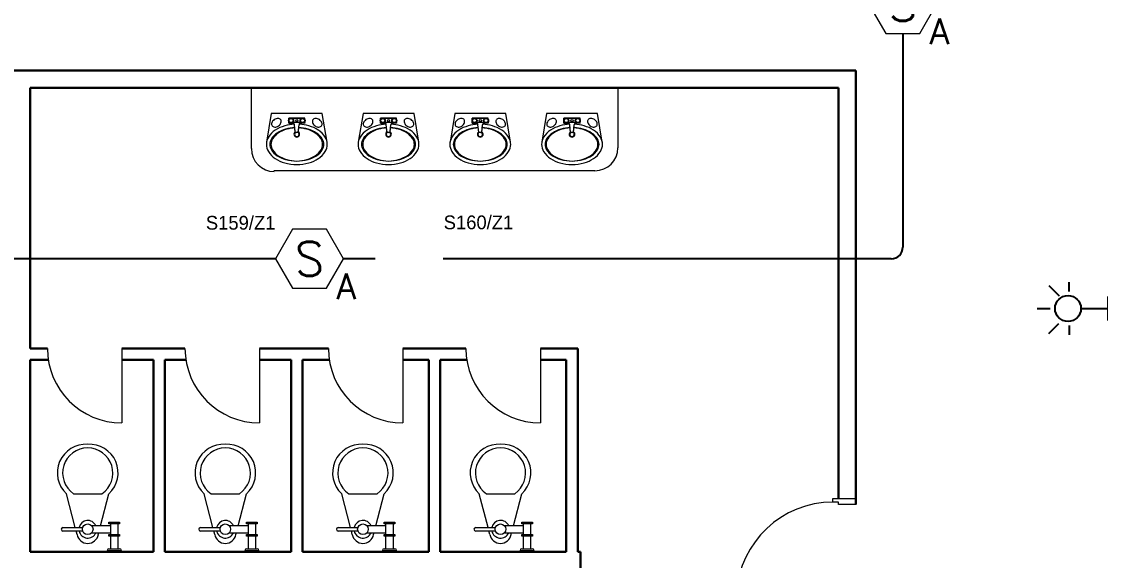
# Model space of a CAD drawing. Extents: x -59 to 582, y -1177 to 100.
# Drawn here: x 218.21 to 227.62, y -651.65 to -646.95 of the extents above; entities that cross this region are included whole.
import ezdxf
from ezdxf.enums import TextEntityAlignment as Align

# ---------------------------------------------------------------- set-up
doc = ezdxf.new("R2010")
doc.units = 0
doc.header["$LTSCALE"] = 0.15
doc.layers.get('0').update_dxf_attribs({"color": 252})
for name, color, linetype in [('0 ARCH', 252, 'Continuous'), ('0 fire alarm', 252, 'Continuous'), ('0 sockets', 252, 'Continuous'), ('AUTOINCR', 7, 'Continuous'), ('FIRE_LOOP', 7, 'Continuous')]:
    doc.layers.add(name, color=color, linetype=linetype)
for name, color, linetype, lineweight in [('anal', 252, 'Continuous', 20), ('DOOR', 252, 'Continuous', 20), ('FIXT', 252, 'Continuous', 9), ('T-FIRE-B', 4, 'Continuous', 0), ('T-TEXT', 2, 'Continuous', 0), ('wall', 252, 'Continuous', 30), ('WC', 252, 'Continuous', 9)]:
    doc.layers.add(name, color=color, linetype=linetype, lineweight=lineweight)
doc.styles.add('ROMAND', font='ROMAND.SHX')
doc.styles.add('ROMANS', font='ROMANS.shx', dxfattribs={"width": 0.8})

# ---------------------------------------------------------------- blocks, each defined once
blk = doc.blocks.new('WQ')
h = blk.add_hatch(color=6)
h.dxf.hatch_style = 1
h.paths.add_polyline_path([(-126.0911, 5), (-126.0911, -169.5215), (126.0911, -169.5215), (126.0911, 5)])
h.paths.add_polyline_path([(121.0911, 0), (121.0911, -164.5215), (-121.0911, -164.5215), (-121.0911, 0)], flags=16)
at = {"layer": '0 sockets', "color": 3, "style": 'ROMAND'}
blk.add_attdef('ACCESS_CONTROL', (-48.6635, 7.6218), '', height=7.9727, dxfattribs=at)
blk = doc.blocks.new('ARCH')
at = {"layer": 'anal'}
for p, q in [((38.6036, 367.1938), (38.6036, 367.725)), ((41.8, 367.725), (41.8, 367.2)), ((41.6, 367), (38.8, 367))]:
    blk.add_line(p, q, dxfattribs=at)
for centre, start, end in [((38.8036, 367.1938), 180, 270), ((41.6, 367.2), 270, 0)]:
    blk.add_arc(centre, 0.2, start, end, dxfattribs=at)
at = {"layer": 'DOOR'}
for p, q in [((37.475, 365.45), (37.475, 364.8)), ((38.675, 365.45), (38.675, 364.8)), ((39.925, 365.45), (39.925, 364.8)), ((41.125, 365.45), (41.125, 364.8))]:
    blk.add_line(p, q, dxfattribs=at)
blk.add_lwpolyline([(43.675, 364.1092), (43.675, 364.1392), (43.875, 364.1392), (43.875, 364.0892), (43.725, 364.0892), (43.725, 364.1092)], close=True, dxfattribs=at)
for centre, radius, start, end in [((37.475, 365.45), 0.65, 180, 270), ((38.675, 365.45), 0.65, 180, 270), ((39.925, 365.45), 0.65, 180, 270), ((41.125, 365.45), 0.65, 180, 270), ((43.6783, 363.2643), 0.8449, 90.22177, 176.38894)]:
    blk.add_arc(centre, radius, start, end, dxfattribs=at)
at = {"layer": 'FIXT'}
for p, q in [((38.7775, 367.5), (38.7361, 367.2499)), ((39.2225, 367.5), (38.7775, 367.5)), ((39.2639, 367.2499), (39.2225, 367.5)), ((39.5775, 367.5), (39.5361, 367.2499)), ((40.0225, 367.5), (39.5775, 367.5)), ((40.0639, 367.2499), (40.0225, 367.5)), ((40.3775, 367.5), (40.3361, 367.2499)), ((40.8225, 367.5), (40.3775, 367.5)), ((40.8639, 367.2499), (40.8225, 367.5)), ((41.1775, 367.5), (41.1361, 367.2499)), ((41.6225, 367.5), (41.1775, 367.5)), ((41.6639, 367.2499), (41.6225, 367.5)), ((39.07, 367.4605), (38.93, 367.4605)), ((38.93, 367.4472), (38.93, 367.4605)), ((38.931, 367.456), (38.93, 367.4605)), ((38.93, 367.4155), (38.93, 367.4288)), ((38.931, 367.42), (38.93, 367.4155)), ((38.93, 367.4155), (38.9609, 367.4155)), ((38.931, 367.4491), (38.931, 367.456)), ((38.931, 367.456), (38.9374, 367.456)), ((38.931, 367.42), (38.931, 367.4269)), ((38.931, 367.42), (38.9374, 367.42)), ((39.0374, 367.456), (38.9626, 367.456)), ((39.0374, 367.42), (38.9626, 367.42)), ((38.9868, 367.3379), (38.98, 367.4021)), ((38.986, 367.3365), (38.9819, 367.384)), ((39.0132, 367.3379), (39.02, 367.4021)), ((39.014, 367.3365), (39.0181, 367.384)), ((39.07, 367.4155), (39.0391, 367.4155)), ((39.069, 367.456), (39.0626, 367.456)), ((39.069, 367.42), (39.0626, 367.42)), ((39.069, 367.456), (39.07, 367.4605)), ((39.069, 367.4491), (39.069, 367.456)), ((39.069, 367.42), (39.069, 367.4269)), ((39.069, 367.42), (39.07, 367.4155)), ((39.07, 367.4472), (39.07, 367.4605)), ((39.07, 367.4155), (39.07, 367.4288)), ((39.87, 367.4605), (39.73, 367.4605)), ((39.73, 367.4472), (39.73, 367.4605)), ((39.731, 367.456), (39.73, 367.4605)), ((39.73, 367.4155), (39.73, 367.4288)), ((39.731, 367.42), (39.73, 367.4155)), ((39.73, 367.4155), (39.7609, 367.4155)), ((39.731, 367.4491), (39.731, 367.456)), ((39.731, 367.456), (39.7374, 367.456)), ((39.731, 367.42), (39.731, 367.4269)), ((39.731, 367.42), (39.7374, 367.42)), ((39.8374, 367.456), (39.7626, 367.456)), ((39.8374, 367.42), (39.7626, 367.42)), ((39.7868, 367.3379), (39.78, 367.4021)), ((39.786, 367.3365), (39.7819, 367.384)), ((39.8133, 367.3379), (39.82, 367.4021)), ((39.814, 367.3365), (39.8181, 367.384)), ((39.87, 367.4155), (39.8391, 367.4155)), ((39.869, 367.456), (39.8626, 367.456)), ((39.869, 367.42), (39.8626, 367.42)), ((39.869, 367.456), (39.87, 367.4605)), ((39.869, 367.4491), (39.869, 367.456)), ((39.869, 367.42), (39.869, 367.4269)), ((39.869, 367.42), (39.87, 367.4155)), ((39.87, 367.4472), (39.87, 367.4605)), ((39.87, 367.4155), (39.87, 367.4288)), ((40.67, 367.4605), (40.53, 367.4605)), ((40.53, 367.4472), (40.53, 367.4605)), ((40.531, 367.456), (40.53, 367.4605)), ((40.53, 367.4155), (40.53, 367.4288)), ((40.531, 367.42), (40.53, 367.4155)), ((40.53, 367.4155), (40.5609, 367.4155)), ((40.531, 367.4491), (40.531, 367.456)), ((40.531, 367.456), (40.5374, 367.456)), ((40.531, 367.42), (40.531, 367.4269)), ((40.531, 367.42), (40.5374, 367.42)), ((40.6374, 367.456), (40.5626, 367.456)), ((40.6374, 367.42), (40.5626, 367.42)), ((40.5868, 367.3379), (40.58, 367.4021)), ((40.586, 367.3365), (40.5819, 367.384)), ((40.6133, 367.3379), (40.62, 367.4021)), ((40.614, 367.3365), (40.6181, 367.384)), ((40.67, 367.4155), (40.6391, 367.4155)), ((40.669, 367.456), (40.6626, 367.456)), ((40.669, 367.42), (40.6626, 367.42)), ((40.669, 367.456), (40.67, 367.4605)), ((40.669, 367.4491), (40.669, 367.456)), ((40.669, 367.42), (40.669, 367.4269)), ((40.669, 367.42), (40.67, 367.4155)), ((40.67, 367.4472), (40.67, 367.4605)), ((40.67, 367.4155), (40.67, 367.4288)), ((41.47, 367.4605), (41.33, 367.4605)), ((41.33, 367.4472), (41.33, 367.4605)), ((41.331, 367.456), (41.33, 367.4605)), ((41.33, 367.4155), (41.33, 367.4288)), ((41.331, 367.42), (41.33, 367.4155)), ((41.33, 367.4155), (41.3609, 367.4155)), ((41.331, 367.4491), (41.331, 367.456)), ((41.331, 367.456), (41.3374, 367.456)), ((41.331, 367.42), (41.331, 367.4269)), ((41.331, 367.42), (41.3374, 367.42)), ((41.4374, 367.456), (41.3626, 367.456)), ((41.4374, 367.42), (41.3626, 367.42)), ((41.3868, 367.3379), (41.38, 367.4021)), ((41.386, 367.3365), (41.3819, 367.384)), ((41.4133, 367.3379), (41.42, 367.4021)), ((41.414, 367.3365), (41.4181, 367.384)), ((41.47, 367.4155), (41.4391, 367.4155)), ((41.469, 367.456), (41.4626, 367.456)), ((41.469, 367.42), (41.4626, 367.42)), ((41.469, 367.456), (41.47, 367.4605)), ((41.469, 367.4491), (41.469, 367.456)), ((41.469, 367.42), (41.469, 367.4269)), ((41.469, 367.42), (41.47, 367.4155)), ((41.47, 367.4472), (41.47, 367.4605)), ((41.47, 367.4155), (41.47, 367.4288)), ((38.9868, 367.3379), (38.986, 367.3365)), ((39.0132, 367.3379), (39.014, 367.3365)), ((39.7868, 367.3379), (39.786, 367.3365)), ((39.8133, 367.3379), (39.814, 367.3365)), ((40.5868, 367.3379), (40.586, 367.3365)), ((40.6133, 367.3379), (40.614, 367.3365)), ((41.3868, 367.3379), (41.386, 367.3365)), ((41.4133, 367.3379), (41.414, 367.3365))]:
    blk.add_line(p, q, dxfattribs=at)
for centre, radius in [((38.95, 367.438), 0.022), ((38.95, 367.438), 0.0173), ((39, 367.438), 0.0095), ((39.05, 367.438), 0.022), ((39.05, 367.438), 0.0173), ((39.75, 367.438), 0.022), ((39.75, 367.438), 0.0173), ((39.8, 367.438), 0.0095), ((39.85, 367.438), 0.022), ((39.85, 367.438), 0.0173), ((40.55, 367.438), 0.022), ((40.55, 367.438), 0.0173), ((40.6, 367.438), 0.0095), ((40.65, 367.438), 0.022), ((40.65, 367.438), 0.0173), ((41.35, 367.438), 0.022), ((41.35, 367.438), 0.0173), ((41.4, 367.438), 0.0095), ((41.45, 367.438), 0.022), ((41.45, 367.438), 0.0173)]:
    blk.add_circle(centre, radius, dxfattribs=at)
for centre, radius, start, end in [((38.8158, 367.4076), 0.036, 161.68972, 185.92952), ((38.8035, 367.4064), 0.0237, 185.92952, 215), ((38.8269, 367.4039), 0.0477, 142.15178, 161.68972), ((38.8035, 367.4064), 0.0237, 215, 244.07048), ((38.8392, 367.3944), 0.0632, 125, 142.15178), ((38.8089, 367.4174), 0.036, 244.07048, 268.31028), ((38.8392, 367.3944), 0.0632, 107.84822, 125), ((38.8092, 367.4292), 0.0477, 268.31028, 287.84822), ((38.9697, 367.1164), 0.2855, 105.31243, 123.46538), ((38.8344, 367.4092), 0.0477, 88.31028, 107.84822), ((38.8045, 367.4439), 0.0632, 287.84822, 305), ((38.8347, 367.4209), 0.036, 64.07048, 88.31028), ((38.8045, 367.4439), 0.0632, 305, 322.15178), ((38.8401, 367.432), 0.0237, 35, 64.07048), ((38.8168, 367.4344), 0.0477, 322.15178, 341.68972), ((38.8401, 367.432), 0.0237, 5.92952, 35), ((38.8279, 367.4307), 0.036, 341.68972, 5.92952), ((39, 367.0057), 0.4003, 93.1171, 105.31243), ((39, 367.0057), 0.3703, 92.68673, 105.31243), ((39.01, 367.0057), 0.3703, 94.22904, 105.31243), ((38.9213, 367.438), 0.0115, 315.8561, 44.1439), ((38.95, 367.4667), 0.0115, 225.8561, 314.1439), ((38.95, 367.4093), 0.0115, 45.8561, 134.1439), ((38.9609, 367.3955), 0.02, 15.06132, 90), ((38.9601, 367.4), 0.02, 5.97774, 83.34733), ((38.9787, 367.438), 0.0115, 135.8561, 224.1439), ((38.99, 367.0057), 0.3703, 74.68757, 85.77096), ((39, 367.0057), 0.3703, 74.68757, 87.31327), ((39.0391, 367.3955), 0.02, 90, 164.93868), ((39.0399, 367.4), 0.02, 96.65267, 174.02226), ((39, 367.0057), 0.4003, 74.68757, 86.8829), ((39.0213, 367.438), 0.0115, 315.8561, 44.1439), ((39.05, 367.4667), 0.0115, 225.8561, 314.1439), ((39.05, 367.4093), 0.0115, 45.8561, 134.1439), ((39.0787, 367.438), 0.0115, 135.8561, 224.1439), ((39.0303, 367.1164), 0.2855, 56.53462, 74.68757), ((39.1721, 367.4307), 0.036, 174.07048, 198.31028), ((39.1599, 367.432), 0.0237, 145, 174.07048), ((39.1832, 367.4344), 0.0477, 198.31028, 217.84822), ((39.1599, 367.432), 0.0237, 115.92952, 145), ((39.1955, 367.4439), 0.0632, 217.84822, 235), ((39.1653, 367.4209), 0.036, 91.68972, 115.92952), ((39.1955, 367.4439), 0.0632, 235, 252.15178), ((39.1656, 367.4092), 0.0477, 72.15178, 91.68972), ((39.1908, 367.4292), 0.0477, 252.15178, 271.68972), ((39.1608, 367.3944), 0.0632, 55, 72.15178), ((39.1911, 367.4174), 0.036, 271.68972, 295.92952), ((39.1608, 367.3944), 0.0632, 37.84822, 55), ((39.1965, 367.4064), 0.0237, 295.92952, 325), ((39.1731, 367.4039), 0.0477, 18.31028, 37.84822), ((39.1965, 367.4064), 0.0237, 325, 354.07048), ((39.1842, 367.4076), 0.036, 354.07048, 18.31028), ((39.6158, 367.4076), 0.036, 161.68972, 185.92952), ((39.6035, 367.4064), 0.0237, 185.92952, 215), ((39.6269, 367.4039), 0.0477, 142.15178, 161.68972), ((39.6035, 367.4064), 0.0237, 215, 244.07048), ((39.6392, 367.3944), 0.0632, 125, 142.15178), ((39.6089, 367.4174), 0.036, 244.07048, 268.31028), ((39.6392, 367.3944), 0.0632, 107.84822, 125), ((39.6092, 367.4292), 0.0477, 268.31028, 287.84822), ((39.7697, 367.1164), 0.2855, 105.31243, 123.46538), ((39.6344, 367.4092), 0.0477, 88.31028, 107.84822), ((39.6045, 367.4439), 0.0632, 287.84822, 305), ((39.6347, 367.4209), 0.036, 64.07048, 88.31028), ((39.6045, 367.4439), 0.0632, 305, 322.15178), ((39.6401, 367.432), 0.0237, 35, 64.07048), ((39.6168, 367.4344), 0.0477, 322.15178, 341.68972), ((39.6401, 367.432), 0.0237, 5.92952, 35), ((39.6279, 367.4307), 0.036, 341.68972, 5.92952), ((39.8, 367.0057), 0.4003, 93.1171, 105.31243), ((39.8, 367.0057), 0.3703, 92.68673, 105.31243), ((39.81, 367.0057), 0.3703, 94.22904, 105.31243), ((39.7213, 367.438), 0.0115, 315.8561, 44.1439), ((39.75, 367.4667), 0.0115, 225.8561, 314.1439), ((39.75, 367.4093), 0.0115, 45.8561, 134.1439), ((39.7609, 367.3955), 0.02, 15.06132, 90), ((39.7601, 367.4), 0.02, 5.97774, 83.34733), ((39.7787, 367.438), 0.0115, 135.8561, 224.1439), ((39.79, 367.0057), 0.3703, 74.68757, 85.77096), ((39.8, 367.0057), 0.3703, 74.68757, 87.31327), ((39.8391, 367.3955), 0.02, 90, 164.93868), ((39.8399, 367.4), 0.02, 96.65267, 174.02226), ((39.8, 367.0057), 0.4003, 74.68757, 86.8829), ((39.8213, 367.438), 0.0115, 315.8561, 44.1439), ((39.85, 367.4667), 0.0115, 225.8561, 314.1439), ((39.85, 367.4093), 0.0115, 45.8561, 134.1439), ((39.8787, 367.438), 0.0115, 135.8561, 224.1439), ((39.8303, 367.1164), 0.2855, 56.53462, 74.68757), ((39.9721, 367.4307), 0.036, 174.07048, 198.31028), ((39.9599, 367.432), 0.0237, 145, 174.07048), ((39.9832, 367.4344), 0.0477, 198.31028, 217.84822), ((39.9599, 367.432), 0.0237, 115.92952, 145), ((39.9955, 367.4439), 0.0632, 217.84822, 235), ((39.9653, 367.4209), 0.036, 91.68972, 115.92952), ((39.9955, 367.4439), 0.0632, 235, 252.15178), ((39.9656, 367.4092), 0.0477, 72.15178, 91.68972), ((39.9908, 367.4292), 0.0477, 252.15178, 271.68972), ((39.9608, 367.3944), 0.0632, 55, 72.15178), ((39.9911, 367.4174), 0.036, 271.68972, 295.92952), ((39.9608, 367.3944), 0.0632, 37.84822, 55), ((39.9965, 367.4064), 0.0237, 295.92952, 325), ((39.9731, 367.4039), 0.0477, 18.31028, 37.84822), ((39.9965, 367.4064), 0.0237, 325, 354.07048), ((39.9842, 367.4076), 0.036, 354.07048, 18.31028), ((40.4158, 367.4076), 0.036, 161.68972, 185.92952), ((40.4035, 367.4064), 0.0237, 185.92952, 215), ((40.4269, 367.4039), 0.0477, 142.15178, 161.68972), ((40.4035, 367.4064), 0.0237, 215, 244.07048), ((40.4392, 367.3944), 0.0632, 125, 142.15178), ((40.4089, 367.4174), 0.036, 244.07048, 268.31028), ((40.4392, 367.3944), 0.0632, 107.84822, 125), ((40.4092, 367.4292), 0.0477, 268.31028, 287.84822), ((40.5697, 367.1164), 0.2855, 105.31243, 123.46538), ((40.4344, 367.4092), 0.0477, 88.31028, 107.84822), ((40.4045, 367.4439), 0.0632, 287.84822, 305), ((40.4347, 367.4209), 0.036, 64.07048, 88.31028), ((40.4045, 367.4439), 0.0632, 305, 322.15178), ((40.4401, 367.432), 0.0237, 35, 64.07048), ((40.4168, 367.4344), 0.0477, 322.15178, 341.68972), ((40.4401, 367.432), 0.0237, 5.92952, 35), ((40.4279, 367.4307), 0.036, 341.68972, 5.92952), ((40.6, 367.0057), 0.4003, 93.1171, 105.31243), ((40.6, 367.0057), 0.3703, 92.68673, 105.31243), ((40.61, 367.0057), 0.3703, 94.22904, 105.31243), ((40.5213, 367.438), 0.0115, 315.8561, 44.1439), ((40.55, 367.4667), 0.0115, 225.8561, 314.1439), ((40.55, 367.4093), 0.0115, 45.8561, 134.1439), ((40.5609, 367.3955), 0.02, 15.06132, 90), ((40.5601, 367.4), 0.02, 5.97774, 83.34733), ((40.5787, 367.438), 0.0115, 135.8561, 224.1439), ((40.59, 367.0057), 0.3703, 74.68757, 85.77096), ((40.6, 367.0057), 0.3703, 74.68757, 87.31327), ((40.6391, 367.3955), 0.02, 90, 164.93868), ((40.6399, 367.4), 0.02, 96.65267, 174.02226), ((40.6, 367.0057), 0.4003, 74.68757, 86.8829), ((40.6213, 367.438), 0.0115, 315.8561, 44.1439), ((40.65, 367.4667), 0.0115, 225.8561, 314.1439), ((40.65, 367.4093), 0.0115, 45.8561, 134.1439), ((40.6787, 367.438), 0.0115, 135.8561, 224.1439), ((40.6303, 367.1164), 0.2855, 56.53462, 74.68757), ((40.7721, 367.4307), 0.036, 174.07048, 198.31028), ((40.7599, 367.432), 0.0237, 145, 174.07048), ((40.7832, 367.4344), 0.0477, 198.31028, 217.84822), ((40.7599, 367.432), 0.0237, 115.92952, 145), ((40.7955, 367.4439), 0.0632, 217.84822, 235), ((40.7653, 367.4209), 0.036, 91.68972, 115.92952), ((40.7955, 367.4439), 0.0632, 235, 252.15178), ((40.7656, 367.4092), 0.0477, 72.15178, 91.68972), ((40.7908, 367.4292), 0.0477, 252.15178, 271.68972), ((40.7608, 367.3944), 0.0632, 55, 72.15178), ((40.7911, 367.4174), 0.036, 271.68972, 295.92952), ((40.7608, 367.3944), 0.0632, 37.84822, 55), ((40.7965, 367.4064), 0.0237, 295.92952, 325), ((40.7731, 367.4039), 0.0477, 18.31028, 37.84822), ((40.7965, 367.4064), 0.0237, 325, 354.07048), ((40.7842, 367.4076), 0.036, 354.07048, 18.31028), ((41.2158, 367.4076), 0.036, 161.68972, 185.92952), ((41.2035, 367.4064), 0.0237, 185.92952, 215), ((41.2269, 367.4039), 0.0477, 142.15178, 161.68972), ((41.2035, 367.4064), 0.0237, 215, 244.07048), ((41.2392, 367.3944), 0.0632, 125, 142.15178), ((41.2089, 367.4174), 0.036, 244.07048, 268.31028), ((41.2392, 367.3944), 0.0632, 107.84822, 125), ((41.2092, 367.4292), 0.0477, 268.31028, 287.84822), ((41.3697, 367.1164), 0.2855, 105.31243, 123.46538), ((41.2344, 367.4092), 0.0477, 88.31028, 107.84822), ((41.2045, 367.4439), 0.0632, 287.84822, 305), ((41.2347, 367.4209), 0.036, 64.07048, 88.31028), ((41.2045, 367.4439), 0.0632, 305, 322.15178), ((41.2401, 367.432), 0.0237, 35, 64.07048), ((41.2168, 367.4344), 0.0477, 322.15178, 341.68972), ((41.2401, 367.432), 0.0237, 5.92952, 35), ((41.2279, 367.4307), 0.036, 341.68972, 5.92952), ((41.4, 367.0057), 0.4003, 93.1171, 105.31243), ((41.4, 367.0057), 0.3703, 92.68673, 105.31243), ((41.41, 367.0057), 0.3703, 94.22904, 105.31243), ((41.3213, 367.438), 0.0115, 315.8561, 44.1439), ((41.35, 367.4667), 0.0115, 225.8561, 314.1439), ((41.35, 367.4093), 0.0115, 45.8561, 134.1439), ((41.3609, 367.3955), 0.02, 15.06132, 90), ((41.3601, 367.4), 0.02, 5.97774, 83.34733), ((41.3787, 367.438), 0.0115, 135.8561, 224.1439), ((41.39, 367.0057), 0.3703, 74.68757, 85.77096), ((41.4, 367.0057), 0.3703, 74.68757, 87.31327), ((41.4391, 367.3955), 0.02, 90, 164.93868), ((41.4399, 367.4), 0.02, 96.65267, 174.02226), ((41.4, 367.0057), 0.4003, 74.68757, 86.8829), ((41.4213, 367.438), 0.0115, 315.8561, 44.1439), ((41.45, 367.4667), 0.0115, 225.8561, 314.1439), ((41.45, 367.4093), 0.0115, 45.8561, 134.1439), ((41.4787, 367.438), 0.0115, 135.8561, 224.1439), ((41.4303, 367.1164), 0.2855, 56.53462, 74.68757), ((41.5721, 367.4307), 0.036, 174.07048, 198.31028), ((41.5599, 367.432), 0.0237, 145, 174.07048), ((41.5832, 367.4344), 0.0477, 198.31028, 217.84822), ((41.5599, 367.432), 0.0237, 115.92952, 145), ((41.5955, 367.4439), 0.0632, 217.84822, 235), ((41.5653, 367.4209), 0.036, 91.68972, 115.92952), ((41.5955, 367.4439), 0.0632, 235, 252.15178), ((41.5656, 367.4092), 0.0477, 72.15178, 91.68972), ((41.5908, 367.4292), 0.0477, 252.15178, 271.68972), ((41.5608, 367.3944), 0.0632, 55, 72.15178), ((41.5911, 367.4174), 0.036, 271.68972, 295.92952), ((41.5608, 367.3944), 0.0632, 37.84822, 55), ((41.5965, 367.4064), 0.0237, 295.92952, 325), ((41.5731, 367.4039), 0.0477, 18.31028, 37.84822), ((41.5965, 367.4064), 0.0237, 325, 354.07048), ((41.5842, 367.4076), 0.036, 354.07048, 18.31028), ((38.8531, 367.2305), 0.1186, 147.92748, 180), ((38.9234, 367.1864), 0.2016, 123.46538, 147.92748), ((38.9234, 367.1864), 0.1716, 123.46538, 147.92748), ((38.9334, 367.1864), 0.1716, 123.46538, 147.92748), ((38.9697, 367.1164), 0.2555, 105.31243, 123.46538), ((38.9797, 367.1164), 0.2555, 105.31243, 123.46538), ((39, 367.319), 0.025, 121.88267, 58.11733), ((39, 367.319), 0.02, 121.49929, 180), ((39, 367.319), 0.02, 180, 0), ((39, 367.4345), 0.099, 261.872, 278.128), ((39, 367.4348), 0.0978, 262.2121, 277.7879), ((39, 367.319), 0.02, 0, 58.50071), ((39.0203, 367.1164), 0.2555, 56.53462, 74.68757), ((39.0303, 367.1164), 0.2555, 56.53462, 74.68757), ((39.0666, 367.1864), 0.1716, 32.07252, 56.53462), ((39.0766, 367.1864), 0.1716, 32.07252, 56.53462), ((39.0766, 367.1864), 0.2016, 32.07252, 56.53462), ((39.1469, 367.2305), 0.1186, 0, 32.07252), ((39.6531, 367.2305), 0.1186, 147.92748, 180), ((39.7234, 367.1864), 0.2016, 123.46538, 147.92748), ((39.7234, 367.1864), 0.1716, 123.46538, 147.92748), ((39.7334, 367.1864), 0.1716, 123.46538, 147.92748), ((39.7697, 367.1164), 0.2555, 105.31243, 123.46538), ((39.7797, 367.1164), 0.2555, 105.31243, 123.46538), ((39.8, 367.319), 0.025, 121.88267, 58.11733), ((39.8, 367.319), 0.02, 121.49929, 180), ((39.8, 367.319), 0.02, 180, 0), ((39.8, 367.4345), 0.099, 261.872, 278.128), ((39.8, 367.4348), 0.0978, 262.2121, 277.7879), ((39.8, 367.319), 0.02, 0, 58.50071), ((39.8203, 367.1164), 0.2555, 56.53462, 74.68757), ((39.8303, 367.1164), 0.2555, 56.53462, 74.68757), ((39.8666, 367.1864), 0.1716, 32.07252, 56.53462), ((39.8766, 367.1864), 0.1716, 32.07252, 56.53462), ((39.8766, 367.1864), 0.2016, 32.07252, 56.53462), ((39.9469, 367.2305), 0.1186, 0, 32.07252), ((40.4531, 367.2305), 0.1186, 147.92748, 180), ((40.5234, 367.1864), 0.2016, 123.46538, 147.92748), ((40.5234, 367.1864), 0.1716, 123.46538, 147.92748), ((40.5334, 367.1864), 0.1716, 123.46538, 147.92748), ((40.5697, 367.1164), 0.2555, 105.31243, 123.46538), ((40.5797, 367.1164), 0.2555, 105.31243, 123.46538), ((40.6, 367.319), 0.025, 121.88267, 58.11733), ((40.6, 367.319), 0.02, 121.49929, 180), ((40.6, 367.319), 0.02, 180, 0), ((40.6, 367.4345), 0.099, 261.872, 278.128), ((40.6, 367.4348), 0.0978, 262.2121, 277.7879), ((40.6, 367.319), 0.02, 0, 58.50071), ((40.6203, 367.1164), 0.2555, 56.53462, 74.68757), ((40.6303, 367.1164), 0.2555, 56.53462, 74.68757), ((40.6666, 367.1864), 0.1716, 32.07252, 56.53462), ((40.6766, 367.1864), 0.1716, 32.07252, 56.53462), ((40.6766, 367.1864), 0.2016, 32.07252, 56.53462), ((40.7469, 367.2305), 0.1186, 0, 32.07252), ((41.2531, 367.2305), 0.1186, 147.92748, 180), ((41.3234, 367.1864), 0.2016, 123.46538, 147.92748), ((41.3234, 367.1864), 0.1716, 123.46538, 147.92748), ((41.3334, 367.1864), 0.1716, 123.46538, 147.92748), ((41.3697, 367.1164), 0.2555, 105.31243, 123.46538), ((41.3797, 367.1164), 0.2555, 105.31243, 123.46538), ((41.4, 367.319), 0.025, 121.88267, 58.11733), ((41.4, 367.319), 0.02, 121.49929, 180), ((41.4, 367.319), 0.02, 180, 0), ((41.4, 367.4345), 0.099, 261.872, 278.128), ((41.4, 367.4348), 0.0978, 262.2121, 277.7879), ((41.4, 367.319), 0.02, 0, 58.50071), ((41.4203, 367.1164), 0.2555, 56.53462, 74.68757), ((41.4303, 367.1164), 0.2555, 56.53462, 74.68757), ((41.4666, 367.1864), 0.1716, 32.07252, 56.53462), ((41.4766, 367.1864), 0.1716, 32.07252, 56.53462), ((41.4766, 367.1864), 0.2016, 32.07252, 56.53462), ((41.5469, 367.2305), 0.1186, 0, 32.07252), ((38.8531, 367.2305), 0.1186, 180, 212.07252), ((38.8531, 367.2305), 0.0886, 147.92748, 180), ((38.8531, 367.2305), 0.0886, 180, 212.07252), ((38.8631, 367.2305), 0.0886, 147.92748, 180), ((38.8631, 367.2305), 0.0886, 180, 212.07252), ((39.1369, 367.2305), 0.0886, 0, 32.07252), ((39.1369, 367.2305), 0.0886, 327.92748, 0), ((39.1469, 367.2305), 0.0886, 0, 32.07252), ((39.1469, 367.2305), 0.0886, 327.92748, 0), ((39.1469, 367.2305), 0.1186, 327.92748, 0), ((39.6531, 367.2305), 0.1186, 180, 212.07252), ((39.6531, 367.2305), 0.0886, 147.92748, 180), ((39.6531, 367.2305), 0.0886, 180, 212.07252), ((39.6631, 367.2305), 0.0886, 147.92748, 180), ((39.6631, 367.2305), 0.0886, 180, 212.07252), ((39.9369, 367.2305), 0.0886, 0, 32.07252), ((39.9369, 367.2305), 0.0886, 327.92748, 0), ((39.9469, 367.2305), 0.0886, 0, 32.07252), ((39.9469, 367.2305), 0.0886, 327.92748, 0), ((39.9469, 367.2305), 0.1186, 327.92748, 0), ((40.4531, 367.2305), 0.1186, 180, 212.07252), ((40.4531, 367.2305), 0.0886, 147.92748, 180), ((40.4531, 367.2305), 0.0886, 180, 212.07252), ((40.4631, 367.2305), 0.0886, 147.92748, 180), ((40.4631, 367.2305), 0.0886, 180, 212.07252), ((40.7369, 367.2305), 0.0886, 0, 32.07252), ((40.7369, 367.2305), 0.0886, 327.92748, 0), ((40.7469, 367.2305), 0.0886, 0, 32.07252), ((40.7469, 367.2305), 0.0886, 327.92748, 0), ((40.7469, 367.2305), 0.1186, 327.92748, 0), ((41.2531, 367.2305), 0.1186, 180, 212.07252), ((41.2531, 367.2305), 0.0886, 147.92748, 180), ((41.2531, 367.2305), 0.0886, 180, 212.07252), ((41.2631, 367.2305), 0.0886, 147.92748, 180), ((41.2631, 367.2305), 0.0886, 180, 212.07252), ((41.5369, 367.2305), 0.0886, 0, 32.07252), ((41.5369, 367.2305), 0.0886, 327.92748, 0), ((41.5469, 367.2305), 0.0886, 0, 32.07252), ((41.5469, 367.2305), 0.0886, 327.92748, 0), ((41.5469, 367.2305), 0.1186, 327.92748, 0), ((38.9234, 367.2746), 0.2016, 212.07252, 236.53462), ((38.9234, 367.2746), 0.1716, 212.07252, 236.53462), ((38.9334, 367.2746), 0.1716, 212.07252, 236.53462), ((38.9697, 367.3446), 0.2855, 236.53462, 254.68757), ((38.9697, 367.3446), 0.2555, 236.53462, 254.68757), ((38.9797, 367.3446), 0.2555, 236.53462, 254.68757), ((39, 367.4553), 0.3703, 254.68757, 270), ((39.01, 367.4553), 0.3703, 254.68757, 268.45237), ((39, 367.4553), 0.3703, 270, 285.31243), ((38.99, 367.4553), 0.3703, 271.54763, 285.31243), ((39.0203, 367.3446), 0.2555, 285.31243, 303.46538), ((39.0303, 367.3446), 0.2555, 285.31243, 303.46538), ((39.0303, 367.3446), 0.2855, 285.31243, 303.46538), ((39.0666, 367.2746), 0.1716, 303.46538, 327.92748), ((39.0766, 367.2746), 0.1716, 303.46538, 327.92748), ((39.0766, 367.2746), 0.2016, 303.46538, 327.92748), ((39.7234, 367.2746), 0.2016, 212.07252, 236.53462), ((39.7234, 367.2746), 0.1716, 212.07252, 236.53462), ((39.7334, 367.2746), 0.1716, 212.07252, 236.53462), ((39.7697, 367.3446), 0.2855, 236.53462, 254.68757), ((39.7697, 367.3446), 0.2555, 236.53462, 254.68757), ((39.7797, 367.3446), 0.2555, 236.53462, 254.68757), ((39.8, 367.4553), 0.3703, 254.68757, 270), ((39.81, 367.4553), 0.3703, 254.68757, 268.45237), ((39.8, 367.4553), 0.3703, 270, 285.31243), ((39.79, 367.4553), 0.3703, 271.54763, 285.31243), ((39.8203, 367.3446), 0.2555, 285.31243, 303.46538), ((39.8303, 367.3446), 0.2555, 285.31243, 303.46538), ((39.8303, 367.3446), 0.2855, 285.31243, 303.46538), ((39.8666, 367.2746), 0.1716, 303.46538, 327.92748), ((39.8766, 367.2746), 0.1716, 303.46538, 327.92748), ((39.8766, 367.2746), 0.2016, 303.46538, 327.92748), ((40.5234, 367.2746), 0.2016, 212.07252, 236.53462), ((40.5234, 367.2746), 0.1716, 212.07252, 236.53462), ((40.5334, 367.2746), 0.1716, 212.07252, 236.53462), ((40.5697, 367.3446), 0.2855, 236.53462, 254.68757), ((40.5697, 367.3446), 0.2555, 236.53462, 254.68757), ((40.5797, 367.3446), 0.2555, 236.53462, 254.68757), ((40.6, 367.4553), 0.3703, 254.68757, 270), ((40.61, 367.4553), 0.3703, 254.68757, 268.45237), ((40.6, 367.4553), 0.3703, 270, 285.31243), ((40.59, 367.4553), 0.3703, 271.54763, 285.31243), ((40.6203, 367.3446), 0.2555, 285.31243, 303.46538), ((40.6303, 367.3446), 0.2555, 285.31243, 303.46538), ((40.6303, 367.3446), 0.2855, 285.31243, 303.46538), ((40.6666, 367.2746), 0.1716, 303.46538, 327.92748), ((40.6766, 367.2746), 0.1716, 303.46538, 327.92748), ((40.6766, 367.2746), 0.2016, 303.46538, 327.92748), ((41.3234, 367.2746), 0.2016, 212.07252, 236.53462), ((41.3234, 367.2746), 0.1716, 212.07252, 236.53462), ((41.3334, 367.2746), 0.1716, 212.07252, 236.53462), ((41.3697, 367.3446), 0.2855, 236.53462, 254.68757), ((41.3697, 367.3446), 0.2555, 236.53462, 254.68757), ((41.3797, 367.3446), 0.2555, 236.53462, 254.68757), ((41.4, 367.4553), 0.3703, 254.68757, 270), ((41.41, 367.4553), 0.3703, 254.68757, 268.45237), ((41.4, 367.4553), 0.3703, 270, 285.31243), ((41.39, 367.4553), 0.3703, 271.54763, 285.31243), ((41.4203, 367.3446), 0.2555, 285.31243, 303.46538), ((41.4303, 367.3446), 0.2555, 285.31243, 303.46538), ((41.4303, 367.3446), 0.2855, 285.31243, 303.46538), ((41.4666, 367.2746), 0.1716, 303.46538, 327.92748), ((41.4766, 367.2746), 0.1716, 303.46538, 327.92748), ((41.4766, 367.2746), 0.2016, 303.46538, 327.92748), ((39, 367.4553), 0.4003, 254.68757, 270), ((39, 367.4553), 0.4003, 270, 285.31243), ((39.8, 367.4553), 0.4003, 254.68757, 270), ((39.8, 367.4553), 0.4003, 270, 285.31243), ((40.6, 367.4553), 0.4003, 254.68757, 270), ((40.6, 367.4553), 0.4003, 270, 285.31243), ((41.4, 367.4553), 0.4003, 254.68757, 270), ((41.4, 367.4553), 0.4003, 270, 285.31243)]:
    blk.add_arc(centre, radius, start, end, dxfattribs=at)
at = {"layer": 'wall'}
for p, q in [((36.525, 367.875), (43.875, 367.875)), ((43.875, 364.0892), (43.875, 367.875)), ((36.675, 365.45), (36.675, 367.725)), ((36.675, 367.725), (43.725, 367.725)), ((43.725, 364.1392), (43.725, 367.725)), ((36.675, 365.45), (36.825, 365.45)), ((38.025, 365.45), (37.475, 365.45)), ((39.275, 365.45), (38.675, 365.45)), ((40.475, 365.45), (39.925, 365.45)), ((41.45, 365.45), (41.125, 365.45)), ((41.45, 363.675), (41.45, 365.45)), ((36.675, 365.35), (36.8327, 365.35)), ((36.675, 363.675), (36.675, 365.35)), ((37.75, 365.35), (37.475, 365.35)), ((37.75, 363.675), (37.75, 365.35)), ((37.85, 363.675), (37.85, 365.35)), ((38.0327, 365.35), (37.85, 365.35)), ((38.95, 365.35), (38.675, 365.35)), ((38.95, 363.675), (38.95, 365.35)), ((39.05, 363.675), (39.05, 365.35)), ((39.2827, 365.35), (39.05, 365.35)), ((40.15, 365.35), (39.925, 365.35)), ((40.15, 363.675), (40.15, 365.35)), ((40.25, 363.675), (40.25, 365.35)), ((40.4827, 365.35), (40.25, 365.35)), ((41.35, 365.35), (41.125, 365.35)), ((41.35, 363.675), (41.35, 365.35)), ((37.75, 363.675), (36.675, 363.675)), ((38.95, 363.675), (37.85, 363.675)), ((40.15, 363.675), (39.05, 363.675)), ((41.35, 363.675), (40.25, 363.675)), ((41.475, 363.675), (41.45, 363.675)), ((41.475, 363.1), (41.475, 363.675))]:
    blk.add_line(p, q, dxfattribs=at)
at = {"layer": 'WC'}
for p, q in [((37.0678, 363.8878), (36.9913, 364.181)), ((37.0531, 364.181), (37.3002, 364.181)), ((37.2894, 363.9028), (37.362, 364.181)), ((38.2678, 363.8878), (38.1913, 364.181)), ((38.2531, 364.181), (38.5002, 364.181)), ((38.4894, 363.9028), (38.562, 364.181)), ((39.4678, 363.8878), (39.3913, 364.181)), ((39.4531, 364.181), (39.7002, 364.181)), ((39.6894, 363.9028), (39.762, 364.181)), ((40.6678, 363.8878), (40.5913, 364.181)), ((40.6531, 364.181), (40.9002, 364.181)), ((40.8894, 363.9028), (40.962, 364.181)), ((37.3774, 363.903), (37.2112, 363.903)), ((37.362, 363.9339), (37.4547, 363.9339)), ((37.362, 363.9185), (37.362, 363.9339)), ((37.4547, 363.9185), (37.362, 363.9185)), ((37.3774, 363.8258), (37.3774, 363.9185)), ((37.4392, 363.9185), (37.4392, 363.8258)), ((37.4547, 363.9339), (37.4547, 363.9185)), ((38.5774, 363.903), (38.4112, 363.903)), ((38.562, 363.9339), (38.6547, 363.9339)), ((38.562, 363.9185), (38.562, 363.9339)), ((38.6547, 363.9185), (38.562, 363.9185)), ((38.5774, 363.8258), (38.5774, 363.9185)), ((38.6392, 363.9185), (38.6392, 363.8258)), ((38.6547, 363.9339), (38.6547, 363.9185)), ((39.7774, 363.903), (39.6112, 363.903)), ((39.762, 363.9339), (39.8547, 363.9339)), ((39.762, 363.9185), (39.762, 363.9339)), ((39.8547, 363.9185), (39.762, 363.9185)), ((39.7774, 363.8258), (39.7774, 363.9185)), ((39.8392, 363.9185), (39.8392, 363.8258)), ((39.8547, 363.9339), (39.8547, 363.9185)), ((40.9774, 363.903), (40.8112, 363.903)), ((40.962, 363.9339), (41.0547, 363.9339)), ((40.962, 363.9185), (40.962, 363.9339)), ((41.0547, 363.9185), (40.962, 363.9185)), ((40.9774, 363.8258), (40.9774, 363.9185)), ((41.0392, 363.9185), (41.0392, 363.8258)), ((41.0547, 363.9339), (41.0547, 363.9185)), ((36.9605, 363.8876), (37.1334, 363.8876)), ((37.1334, 363.8567), (36.9605, 363.8567)), ((37.084, 363.8258), (37.0759, 363.8569)), ((37.2108, 363.8412), (37.3774, 363.8412)), ((37.2693, 363.8258), (37.2735, 363.8416)), ((37.362, 363.8103), (37.362, 363.8258)), ((37.362, 363.8258), (37.4547, 363.8258)), ((37.4547, 363.8103), (37.362, 363.8103)), ((37.3774, 363.7022), (37.3774, 363.8103)), ((37.4392, 363.8103), (37.4392, 363.7022)), ((37.4547, 363.8258), (37.4547, 363.8103)), ((38.1605, 363.8876), (38.3334, 363.8876)), ((38.3334, 363.8567), (38.1605, 363.8567)), ((38.284, 363.8258), (38.2759, 363.8569)), ((38.4108, 363.8412), (38.5774, 363.8412)), ((38.4693, 363.8258), (38.4735, 363.8416)), ((38.562, 363.8103), (38.562, 363.8258)), ((38.562, 363.8258), (38.6547, 363.8258)), ((38.6547, 363.8103), (38.562, 363.8103)), ((38.5774, 363.7022), (38.5774, 363.8103)), ((38.6392, 363.8103), (38.6392, 363.7022)), ((38.6547, 363.8258), (38.6547, 363.8103)), ((39.3605, 363.8876), (39.5334, 363.8876)), ((39.5334, 363.8567), (39.3605, 363.8567)), ((39.484, 363.8258), (39.4759, 363.8569)), ((39.6108, 363.8412), (39.7774, 363.8412)), ((39.6693, 363.8258), (39.6735, 363.8416)), ((39.762, 363.8103), (39.762, 363.8258)), ((39.762, 363.8258), (39.8547, 363.8258)), ((39.8547, 363.8103), (39.762, 363.8103)), ((39.7774, 363.7022), (39.7774, 363.8103)), ((39.8392, 363.8103), (39.8392, 363.7022)), ((39.8547, 363.8258), (39.8547, 363.8103)), ((40.5605, 363.8876), (40.7334, 363.8876)), ((40.7334, 363.8567), (40.5605, 363.8567)), ((40.684, 363.8258), (40.6759, 363.8569)), ((40.8108, 363.8412), (40.9774, 363.8412)), ((40.8693, 363.8258), (40.8735, 363.8416)), ((40.962, 363.8258), (41.0547, 363.8258)), ((40.962, 363.8103), (40.962, 363.8258)), ((41.0547, 363.8103), (40.962, 363.8103)), ((40.9774, 363.7022), (40.9774, 363.8103)), ((41.0392, 363.8103), (41.0392, 363.7022)), ((41.0547, 363.8258), (41.0547, 363.8103)), ((37.3465, 363.6868), (37.4701, 363.6868)), ((37.362, 363.7022), (37.4547, 363.7022)), ((38.5465, 363.6868), (38.6701, 363.6868)), ((38.562, 363.7022), (38.6547, 363.7022)), ((39.7465, 363.6868), (39.8701, 363.6868)), ((39.762, 363.7022), (39.8547, 363.7022)), ((40.9465, 363.6868), (41.0701, 363.6868)), ((40.962, 363.7022), (41.0547, 363.7022))]:
    blk.add_line(p, q, dxfattribs=at)
for centre in [(37.1767, 363.8721), (38.3767, 363.8721), (39.5767, 363.8721), (40.7767, 363.8721)]:
    blk.add_circle(centre, 0.0463, dxfattribs=at)
for centre, radius, start, end in [((37.1619, 364.3638), 0.25, 86.62, 226.9828), ((37.1778, 364.3624), 0.2201, 90.3, 235.4946), ((37.1914, 364.3638), 0.25, 313.01722, 93.38), ((37.1755, 364.3624), 0.2201, 304.50543, 89.7), ((38.3619, 364.3638), 0.25, 86.62, 226.9828), ((38.3778, 364.3624), 0.2201, 90.3, 235.4946), ((38.3914, 364.3638), 0.25, 313.01722, 93.38), ((38.3755, 364.3624), 0.2201, 304.50543, 89.7), ((39.5619, 364.3638), 0.25, 86.62, 226.9828), ((39.5778, 364.3624), 0.2201, 90.3, 235.4946), ((39.5914, 364.3638), 0.25, 313.01722, 93.38), ((39.5755, 364.3624), 0.2201, 304.50543, 89.7), ((40.7619, 364.3638), 0.25, 86.62, 226.9828), ((40.7778, 364.3624), 0.2201, 90.3, 235.4946), ((40.7914, 364.3638), 0.25, 313.01722, 93.38), ((40.7755, 364.3624), 0.2201, 304.50543, 89.7), ((37.1767, 363.8721), 0.0772, 23.4137, 168.1237), ((38.3767, 363.8721), 0.0772, 23.4137, 168.1237), ((39.5767, 363.8721), 0.0772, 23.4137, 168.1237), ((40.7767, 363.8721), 0.0772, 23.4137, 168.1237), ((36.9605, 363.8721), 0.0154, 90, 270), ((37.1767, 363.8428), 0.0942, 190.3889, 349.61114), ((37.1767, 363.8721), 0.0772, 191.423, 337.14953), ((38.1605, 363.8721), 0.0154, 90, 270), ((38.3767, 363.8428), 0.0942, 190.3889, 349.61114), ((38.3767, 363.8721), 0.0772, 191.423, 337.14953), ((39.3605, 363.8721), 0.0154, 90, 270), ((39.5767, 363.8428), 0.0942, 190.3889, 349.61114), ((39.5767, 363.8721), 0.0772, 191.423, 337.14953), ((40.5605, 363.8721), 0.0154, 90, 270), ((40.7767, 363.8428), 0.0942, 190.3889, 349.61114), ((40.7767, 363.8721), 0.0772, 191.423, 337.14953), ((37.3627, 363.6861), 0.0161, 92.4084, 177.5916), ((37.454, 363.6861), 0.0161, 2.4084, 87.5916), ((38.5627, 363.6861), 0.0161, 92.4084, 177.5916), ((38.654, 363.6861), 0.0161, 2.4084, 87.5916), ((39.7627, 363.6861), 0.0161, 92.4084, 177.5916), ((39.854, 363.6861), 0.0161, 2.4084, 87.5916), ((40.9627, 363.6861), 0.0161, 92.4084, 177.5916), ((41.054, 363.6861), 0.0161, 2.4084, 87.5916)]:
    blk.add_arc(centre, radius, start, end, dxfattribs=at)
blk = doc.blocks.new('dressable smoke detectore above false ceiling')
blk.add_lwpolyline([(200, 0), (100, 173.2), (-100, 173.2), (-200, 0), (-100, -173.2), (100, -173.2)], close=True)
at = {"layer": 'T-TEXT', "style": 'ROMANS'}
blk.add_attdef('S', text='', height=200, dxfattribs=at).set_placement((0, 0, 0), align=Align.MIDDLE)
blk.add_attdef('A', text='', height=150, dxfattribs=at).set_placement((214.9, -161.3), align=Align.MIDDLE_CENTER)
blk = doc.blocks.new('*U209')
at = {"linetype": 'ByBlock'}
h = blk.add_hatch(dxfattribs=at)
h.set_pattern_fill('ANGLE', color=2)
h.set_pattern_definition([(0, (0, 0), (0, 6.985), [5.08, -1.905]), (90, (0, 0), (-6.985, 4e-16), [5.08, -1.905])])
h.paths.add_polyline_path([(27, -14, 1), (15, -14, 1)])
at = {"color": 1}
for p, q in [((-0.8, 373.8), (-0.8, 450)), ((-89.7, 324.6), (-147.6, 382.6)), ((134.9, 380.2), (74.6, 321.5)), ((-99, 262.2), (-154.6, 262.2)), ((99, 262.2), (154.6, 262.2)), ((0, 192.9), (0, 34.9)), ((70.7, 34.9), (-70.7, 34.9)), ((70.7, 0), (-70.7, 0))]:
    blk.add_line(p, q, dxfattribs=at)
at = {"color": 6, "linetype": 'ByBlock'}
blk.add_lwpolyline([(-37.4, 0), (54.5, 0), (54.5, -26), (-37.4, -26)], close=True, dxfattribs=at)
at = {"color": 1}
blk.add_circle((0, 268.8), 75.9, dxfattribs=at)
at = {"color": 6, "linetype": 'ByBlock'}
for centre in [(-21, -14), (21, -14)]:
    blk.add_circle(centre, 6, dxfattribs=at)

msp = doc.modelspace()

# ---------------------------------------------------------------- linework, layer by layer
at = {"layer": 'FIRE_LOOP', "color": 3}
for p, q in [((225.8939, -647.0549), (225.8939, -648.9214)), ((220.4236, -649.0214), (217.8824, -649.0214)), ((221.2923, -649.0214), (221.0186, -649.0214)), ((225.385, -649.0214), (221.8872, -649.0214)), ((225.7939, -649.0214), (224.8697, -649.0214))]:
    msp.add_line(p, q, dxfattribs=at)
msp.add_arc((225.7939, -648.9214), 0.1, 270, 0, dxfattribs=at)

# ---------------------------------------------------------------- block references
at = {"layer": '0 ARCH', "color": 3}
msp.add_blockref('ARCH', (181.61, -1015.254), dxfattribs=at)
at = {"layer": '0 fire alarm', "color": 3, "xscale": 0.001488, "yscale": 0.001488, "zscale": 0.001488, "rotation": 90}
msp.add_blockref('*U209', (227.735, -649.4561), dxfattribs=at)
at = {"layer": '0 sockets', "color": 3}
msp.add_blockref('WQ', (244.6113, -582.7558), dxfattribs=at)
at = {"layer": 'T-FIRE-B', "color": 2, "xscale": 0.001487761816891826, "yscale": 0.001487761816891826, "zscale": 0.001487761816891826}
for p in [(225.8939, -646.7973), (220.7211, -649.0214)]:
    msp.add_blockref('dressable smoke detectore above false ceiling', p, dxfattribs=at).add_auto_attribs({'S': 'S', 'A': 'A'})

# ---------------------------------------------------------------- texts
at = {"layer": 'AUTOINCR', "color": 2}
msp.add_text('S159/Z1', height=0.12, dxfattribs=at).set_placement((220.4236, -648.8037), align=Align.BOTTOM_RIGHT)
msp.add_text('S160/Z1', height=0.12, dxfattribs=at).set_placement((221.8909, -648.8002), align=Align.BOTTOM_LEFT)

doc.saveas('drawing.dxf')
